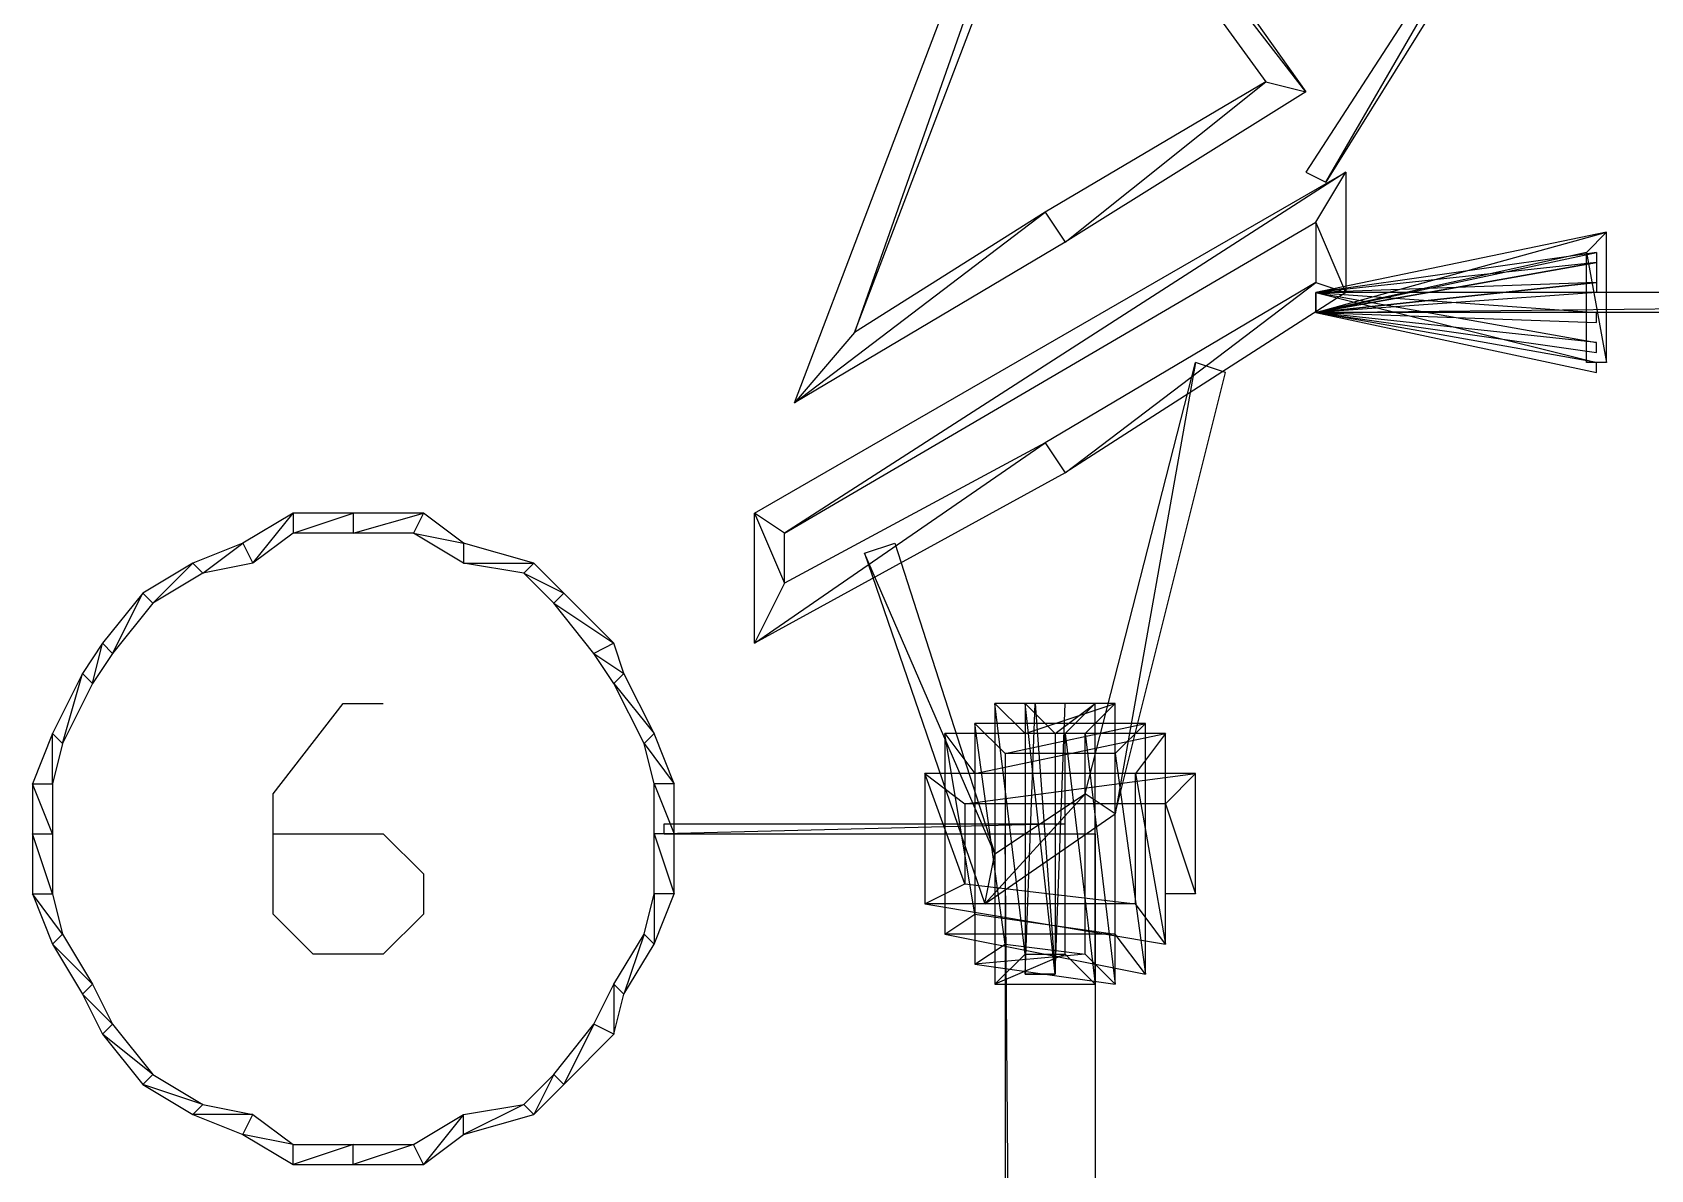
# Model space of a CAD drawing. Header units: millimetres. Extents: x 43 to 817, y 0 to 715.
# Drawn here: x 652.6 to 671.97, y 430.54 to 444.15 of the extents above; entities that cross this region are included whole.
import ezdxf

# ---------------------------------------------------------------- set-up
doc = ezdxf.new("R2010")
doc.units = ezdxf.units.MM
doc.layers.add('DIAGRAM', color=4, linetype='Continuous')

msp = doc.modelspace()

# ---------------------------------------------------------------- linework, layer by layer
at = {"layer": 'DIAGRAM'}
for p, q in [((662.44, 440.56), (667.96, 455.08)), ((661.72, 439.72), (667.24, 454.24)), ((667.24, 454.24), (662.44, 440.56)), ((667.24, 454.24), (662.44, 440.56)), ((667.84, 443.44), (661.72, 451.36)), ((661.72, 451.36), (667.36, 443.56)), ((667.84, 443.44), (661.72, 451.36)), ((662.32, 451.24), (667.84, 443.44)), ((670.72, 446.92), (667.84, 442.48)), ((668.08, 442.36), (670.72, 446.92)), ((668.08, 442.36), (670.72, 446.92)), ((670.84, 446.8), (668.08, 442.36)), ((667.36, 443.56), (664.72, 442)), ((664.96, 441.64), (667.36, 443.56)), ((664.96, 441.64), (667.36, 443.56)), ((667.36, 443.56), (667.84, 443.44)), ((667.36, 443.56), (667.84, 443.44)), ((667.84, 443.44), (664.96, 441.64)), ((661.24, 438.4), (668.32, 442.48)), ((668.32, 442.48), (661.6, 438.16)), ((668.32, 442.48), (661.6, 438.16)), ((667.84, 442.48), (668.08, 442.36)), ((667.96, 441.88), (668.32, 442.48)), ((667.96, 441.88), (668.32, 442.48)), ((668.32, 442.48), (668.32, 441.04)), ((661.72, 439.72), (664.72, 442)), ((661.72, 439.72), (664.72, 442)), ((664.72, 442), (662.44, 440.56)), ((664.72, 442), (664.96, 441.64)), ((664.72, 442), (664.96, 441.64)), ((661.6, 438.16), (667.96, 441.88)), ((668.32, 441.04), (667.96, 441.88)), ((667.96, 441.88), (667.96, 441.16)), ((668.32, 441.04), (667.96, 441.88)), ((667.96, 440.8), (671.44, 441.76)), ((671.44, 441.76), (667.96, 441.04)), ((667.96, 440.8), (671.44, 441.76)), ((671.44, 441.76), (671.2, 441.52)), ((671.44, 441.76), (671.2, 441.52)), ((671.44, 440.2), (671.44, 441.76)), ((664.96, 441.64), (661.72, 439.72)), ((671.2, 441.52), (667.96, 440.8)), ((667.96, 440.8), (671.32, 441.52)), ((671.32, 441.52), (667.96, 441.04)), ((667.96, 440.8), (671.32, 441.52)), ((671.32, 441.4), (667.96, 440.8)), ((667.96, 440.8), (671.32, 441.4)), ((671.32, 441.4), (667.96, 441.04)), ((667.96, 440.8), (671.32, 441.4)), ((671.2, 441.52), (671.44, 440.2)), ((671.2, 441.52), (671.44, 440.2)), ((671.2, 440.2), (671.2, 441.52)), ((671.32, 441.52), (671.32, 441.4)), ((671.32, 441.4), (671.32, 441.16)), ((667.96, 441.16), (664.72, 439.24)), ((664.96, 438.88), (667.96, 441.16)), ((664.96, 438.88), (667.96, 441.16)), ((668.32, 441.04), (664.96, 438.88)), ((667.96, 441.16), (668.32, 441.04)), ((667.96, 441.16), (668.32, 441.04)), ((671.32, 441.16), (667.96, 440.8)), ((667.96, 440.8), (671.32, 441.16)), ((671.32, 441.16), (667.96, 441.04)), ((667.96, 440.8), (671.32, 441.16)), ((667.96, 440.8), (667.96, 441.04)), ((667.96, 441.04), (671.32, 440.2)), ((667.96, 441.04), (667.96, 440.8)), ((667.96, 440.8), (667.96, 441.04)), ((667.96, 441.04), (671.32, 440.44)), ((667.96, 441.04), (667.96, 440.8)), ((667.96, 440.8), (667.96, 441.04)), ((667.96, 441.04), (671.32, 440.8)), ((667.96, 441.04), (667.96, 440.8)), ((667.96, 440.8), (667.96, 441.04)), ((667.96, 441.04), (671.32, 440.8)), ((667.96, 441.04), (667.96, 440.8)), ((671.32, 441.04), (667.96, 440.8)), ((667.96, 441.04), (667.96, 440.8)), ((667.96, 440.8), (689.68, 441.04)), ((689.68, 441.04), (667.96, 441.04)), ((667.96, 440.8), (689.68, 441.04)), ((671.32, 441.16), (671.32, 441.04)), ((671.32, 440.2), (667.96, 440.8)), ((667.96, 440.8), (671.32, 440.08)), ((671.32, 440.2), (667.96, 440.8)), ((671.32, 440.44), (667.96, 440.8)), ((667.96, 440.8), (671.32, 440.32)), ((671.32, 440.44), (667.96, 440.8)), ((671.32, 440.8), (667.96, 440.8)), ((667.96, 440.8), (671.32, 440.68)), ((671.32, 440.8), (667.96, 440.8)), ((671.32, 440.8), (667.96, 440.8)), ((667.96, 440.8), (671.32, 440.68)), ((671.32, 440.8), (667.96, 440.8)), ((689.68, 440.8), (667.96, 440.8)), ((671.32, 440.68), (671.32, 440.8)), ((671.32, 440.68), (671.32, 440.8)), ((662.44, 440.56), (661.72, 439.72)), ((662.44, 440.56), (661.72, 439.72)), ((671.32, 440.32), (671.32, 440.44)), ((665.2, 435.04), (666.52, 440.2)), ((666.52, 440.2), (665.56, 434.8)), ((666.52, 440.2), (665.56, 434.8)), ((666.88, 440.08), (666.52, 440.2)), ((671.44, 440.2), (671.2, 440.2)), ((671.32, 440.08), (671.32, 440.2)), ((665.56, 434.8), (666.88, 440.08)), ((661.24, 436.84), (664.72, 439.24)), ((661.24, 436.84), (664.72, 439.24)), ((664.72, 439.24), (661.6, 437.56)), ((664.72, 439.24), (664.96, 438.88)), ((664.72, 439.24), (664.96, 438.88)), ((664.96, 438.88), (661.24, 436.84)), ((655.72, 438.4), (655.12, 438.04)), ((655.24, 437.8), (655.72, 438.4)), ((655.24, 437.8), (655.72, 438.4)), ((655.72, 438.4), (655.72, 438.16)), ((655.72, 438.16), (656.44, 438.4)), ((656.44, 438.4), (655.72, 438.4)), ((655.72, 438.16), (656.44, 438.4)), ((655.72, 438.4), (655.72, 438.16)), ((656.44, 438.4), (656.44, 438.16)), ((656.44, 438.4), (656.44, 438.16)), ((656.44, 438.16), (657.28, 438.4)), ((657.28, 438.4), (656.44, 438.4)), ((656.44, 438.16), (657.28, 438.4)), ((657.28, 438.4), (657.16, 438.16)), ((657.28, 438.4), (657.16, 438.16)), ((657.76, 438.04), (657.28, 438.4)), ((661.6, 438.16), (661.24, 438.4)), ((661.6, 438.16), (661.24, 438.4)), ((661.24, 438.4), (661.6, 437.56)), ((661.24, 438.4), (661.6, 437.56)), ((661.24, 436.84), (661.24, 438.4)), ((655.72, 438.16), (655.24, 437.8)), ((656.44, 438.16), (655.72, 438.16)), ((657.16, 438.16), (656.44, 438.16)), ((657.16, 438.16), (657.76, 438.04)), ((657.16, 438.16), (657.76, 438.04)), ((657.76, 437.8), (657.16, 438.16)), ((661.6, 437.56), (661.6, 438.16)), ((655.12, 438.04), (654.52, 437.8)), ((654.64, 437.68), (655.12, 438.04)), ((654.64, 437.68), (655.12, 438.04)), ((655.12, 438.04), (655.24, 437.8)), ((655.12, 438.04), (655.24, 437.8)), ((657.76, 438.04), (657.76, 437.8)), ((657.76, 438.04), (657.76, 437.8)), ((658.6, 437.8), (657.76, 438.04)), ((662.56, 437.92), (662.92, 438.04)), ((664.12, 434.32), (662.56, 437.92)), ((662.56, 437.92), (664, 433.72)), ((664.12, 434.32), (662.56, 437.92)), ((662.92, 438.04), (664.12, 434.32)), ((654.52, 437.8), (653.92, 437.44)), ((654.04, 437.32), (654.52, 437.8)), ((654.04, 437.32), (654.52, 437.8)), ((654.64, 437.68), (654.04, 437.32)), ((654.52, 437.8), (654.64, 437.68)), ((654.52, 437.8), (654.64, 437.68)), ((655.24, 437.8), (654.64, 437.68)), ((657.76, 437.8), (658.6, 437.8)), ((657.76, 437.8), (658.6, 437.8)), ((658.48, 437.68), (657.76, 437.8)), ((658.6, 437.8), (658.48, 437.68)), ((658.6, 437.8), (658.48, 437.68)), ((658.48, 437.68), (658.96, 437.44)), ((658.48, 437.68), (658.96, 437.44)), ((658.84, 437.32), (658.48, 437.68)), ((658.96, 437.44), (658.6, 437.8)), ((661.6, 437.56), (661.24, 436.84)), ((661.6, 437.56), (661.24, 436.84)), ((653.92, 437.44), (653.44, 436.84)), ((653.56, 436.72), (653.92, 437.44)), ((653.56, 436.72), (653.92, 437.44)), ((654.04, 437.32), (653.56, 436.72)), ((653.92, 437.44), (654.04, 437.32)), ((653.92, 437.44), (654.04, 437.32)), ((658.96, 437.44), (658.84, 437.32)), ((658.96, 437.44), (658.84, 437.32)), ((658.84, 437.32), (659.56, 436.84)), ((658.84, 437.32), (659.56, 436.84)), ((659.32, 436.72), (658.84, 437.32)), ((659.56, 436.84), (658.96, 437.44)), ((653.44, 436.84), (653.2, 436.48)), ((653.32, 436.36), (653.44, 436.84)), ((653.32, 436.36), (653.44, 436.84)), ((653.56, 436.72), (653.32, 436.36)), ((653.44, 436.84), (653.56, 436.72)), ((653.44, 436.84), (653.56, 436.72)), ((659.56, 436.84), (659.32, 436.72)), ((659.56, 436.84), (659.32, 436.72)), ((659.32, 436.72), (659.68, 436.48)), ((659.32, 436.72), (659.68, 436.48)), ((659.56, 436.36), (659.32, 436.72)), ((659.68, 436.48), (659.56, 436.84)), ((653.2, 436.48), (652.84, 435.76)), ((652.96, 435.64), (653.2, 436.48)), ((652.96, 435.64), (653.2, 436.48)), ((653.32, 436.36), (652.96, 435.64)), ((653.2, 436.48), (653.32, 436.36)), ((653.2, 436.48), (653.32, 436.36)), ((659.68, 436.48), (659.56, 436.36)), ((659.68, 436.48), (659.56, 436.36)), ((659.56, 436.36), (660.04, 435.76)), ((659.56, 436.36), (660.04, 435.76)), ((659.92, 435.64), (659.56, 436.36)), ((660.04, 435.76), (659.68, 436.48)), ((655.48, 435.04), (656.32, 436.12)), ((656.32, 436.12), (656.8, 436.12)), ((664.48, 433.12), (664.12, 436.12)), ((664.12, 436.12), (664.12, 432.76)), ((664.48, 433.12), (664.12, 436.12)), ((664.12, 436.12), (664.48, 435.76)), ((664.12, 436.12), (664.48, 435.76)), ((665.56, 436.12), (664.12, 436.12)), ((664.48, 432.88), (664.6, 436.12)), ((664.84, 432.88), (664.48, 436.12)), ((664.48, 436.12), (664.48, 432.88)), ((664.84, 432.88), (664.48, 436.12)), ((664.48, 436.12), (664.84, 435.76)), ((664.48, 436.12), (664.84, 435.76)), ((665.32, 436.12), (664.48, 436.12)), ((664.48, 435.76), (665.56, 436.12)), ((664.48, 435.76), (665.56, 436.12)), ((664.96, 436.12), (664.6, 436.12)), ((664.6, 436.12), (664.84, 432.88)), ((664.6, 436.12), (664.84, 432.88)), ((664.84, 432.88), (664.96, 436.12)), ((664.84, 435.76), (665.32, 436.12)), ((664.84, 435.76), (665.32, 436.12)), ((665.32, 436.12), (664.96, 435.76)), ((665.32, 436.12), (664.96, 435.76)), ((665.56, 436.12), (665.2, 435.76)), ((665.56, 436.12), (665.2, 435.76)), ((665.32, 432.76), (665.32, 436.12)), ((665.56, 432.76), (665.56, 436.12)), ((652.84, 435.76), (652.6, 435.16)), ((652.84, 435.16), (652.84, 435.76)), ((652.84, 435.16), (652.84, 435.76)), ((652.84, 435.76), (652.96, 435.64)), ((652.84, 435.76), (652.96, 435.64)), ((660.04, 435.76), (659.92, 435.64)), ((660.04, 435.76), (659.92, 435.64)), ((660.28, 435.16), (660.04, 435.76)), ((663.88, 433.6), (663.52, 435.76)), ((663.52, 435.76), (663.52, 433.36)), ((663.88, 433.6), (663.52, 435.76)), ((663.52, 435.76), (663.88, 435.28)), ((663.52, 435.76), (663.88, 435.28)), ((666.16, 435.76), (663.52, 435.76)), ((664.24, 433.24), (663.88, 435.88)), ((663.88, 435.88), (663.88, 433)), ((664.24, 433.24), (663.88, 435.88)), ((663.88, 435.88), (664.24, 435.52)), ((663.88, 435.88), (664.24, 435.52)), ((665.92, 435.88), (663.88, 435.88)), ((663.88, 435.28), (666.16, 435.76)), ((663.88, 435.28), (666.16, 435.76)), ((664.24, 435.52), (665.92, 435.88)), ((664.24, 435.52), (665.92, 435.88)), ((664.48, 435.76), (664.48, 433.12)), ((665.2, 435.76), (664.48, 435.76)), ((664.84, 435.76), (664.84, 432.88)), ((664.96, 435.76), (664.84, 435.76)), ((664.96, 435.76), (665.32, 432.76)), ((664.96, 435.76), (665.32, 432.76)), ((664.96, 433.12), (664.96, 435.76)), ((665.2, 435.76), (665.56, 432.76)), ((665.2, 435.76), (665.56, 432.76)), ((665.2, 433.12), (665.2, 435.76)), ((665.92, 435.88), (665.56, 435.52)), ((665.92, 435.88), (665.56, 435.52)), ((666.16, 435.76), (665.8, 435.28)), ((666.16, 435.76), (665.8, 435.28)), ((665.92, 432.88), (665.92, 435.88)), ((666.16, 433.24), (666.16, 435.76)), ((652.96, 435.64), (652.84, 435.16)), ((659.92, 435.64), (660.28, 435.16)), ((659.92, 435.64), (660.28, 435.16)), ((660.04, 435.16), (659.92, 435.64)), ((664.24, 435.52), (664.24, 433.24)), ((665.56, 435.52), (664.24, 435.52)), ((665.56, 435.52), (665.92, 432.88)), ((665.56, 435.52), (665.92, 432.88)), ((665.56, 433.36), (665.56, 435.52)), ((652.84, 434.56), (652.6, 435.16)), ((652.6, 435.16), (652.6, 434.56)), ((652.84, 434.56), (652.6, 435.16)), ((652.6, 435.16), (652.84, 435.16)), ((652.6, 435.16), (652.84, 435.16)), ((652.84, 435.16), (652.84, 434.56)), ((660.28, 435.16), (660.04, 435.16)), ((660.28, 435.16), (660.04, 435.16)), ((660.04, 435.16), (660.28, 434.56)), ((660.04, 435.16), (660.28, 434.56)), ((660.04, 434.56), (660.04, 435.16)), ((660.28, 434.56), (660.28, 435.16)), ((663.76, 433.96), (663.28, 435.28)), ((663.28, 435.28), (663.28, 433.72)), ((663.76, 433.96), (663.28, 435.28)), ((663.28, 435.28), (663.76, 434.92)), ((663.28, 435.28), (663.76, 434.92)), ((666.52, 435.28), (663.28, 435.28)), ((663.76, 434.92), (666.52, 435.28)), ((663.76, 434.92), (666.52, 435.28)), ((663.88, 435.28), (663.88, 433.6)), ((665.8, 435.28), (663.88, 435.28)), ((665.8, 435.28), (666.16, 433.24)), ((665.8, 435.28), (666.16, 433.24)), ((665.8, 433.72), (665.8, 435.28)), ((666.52, 435.28), (666.16, 434.92)), ((666.52, 435.28), (666.16, 434.92)), ((666.52, 433.84), (666.52, 435.28)), ((655.48, 433.6), (655.48, 435.04)), ((665.2, 435.04), (664, 433.72)), ((665.2, 435.04), (664, 433.72)), ((664.12, 434.32), (665.2, 435.04)), ((665.56, 434.8), (665.2, 435.04)), ((665.56, 434.8), (665.2, 435.04)), ((663.76, 434.92), (663.76, 433.96)), ((666.16, 434.92), (663.76, 434.92)), ((664, 433.72), (665.56, 434.8)), ((666.16, 434.92), (666.52, 433.84)), ((666.16, 434.92), (666.52, 433.84)), ((666.16, 433.84), (666.16, 434.92)), ((664.96, 434.68), (660.16, 434.56)), ((664.96, 434.68), (660.16, 434.56)), ((660.16, 434.56), (660.16, 434.68)), ((660.16, 434.68), (664.96, 434.68)), ((664.96, 434.56), (664.96, 434.68)), ((652.84, 433.84), (652.6, 434.56)), ((652.6, 434.56), (652.6, 433.84)), ((652.84, 433.84), (652.6, 434.56)), ((652.6, 434.56), (652.84, 434.56)), ((652.6, 434.56), (652.84, 434.56)), ((652.84, 434.56), (652.84, 433.84)), ((655.48, 434.56), (656.8, 434.56)), ((656.8, 434.56), (657.28, 434.08)), ((660.28, 434.56), (660.04, 434.56)), ((660.28, 434.56), (660.04, 434.56)), ((660.04, 434.56), (660.28, 433.84)), ((660.04, 434.56), (660.28, 433.84)), ((660.04, 433.84), (660.04, 434.56)), ((660.16, 434.56), (664.96, 434.56)), ((660.28, 433.84), (660.28, 434.56)), ((665.32, 301.96), (664.24, 434.56)), ((664.24, 434.56), (664.24, 301.96)), ((665.32, 301.96), (664.24, 434.56)), ((664.24, 434.56), (665.32, 434.56)), ((665.32, 434.56), (665.32, 301.96)), ((664, 433.72), (664.12, 434.32)), ((664, 433.72), (664.12, 434.32)), ((657.28, 434.08), (657.28, 433.6)), ((652.96, 433.36), (652.6, 433.84)), ((652.6, 433.84), (652.84, 433.24)), ((652.96, 433.36), (652.6, 433.84)), ((652.6, 433.84), (652.84, 433.84)), ((652.6, 433.84), (652.84, 433.84)), ((652.84, 433.84), (652.96, 433.36)), ((659.92, 433.36), (660.04, 433.84)), ((660.28, 433.84), (660.04, 433.84)), ((660.28, 433.84), (660.04, 433.84)), ((660.04, 433.84), (660.04, 433.24)), ((660.04, 433.24), (660.28, 433.84)), ((660.04, 433.84), (660.04, 433.24)), ((663.28, 433.72), (663.76, 433.96)), ((663.28, 433.72), (663.76, 433.96)), ((663.76, 433.96), (665.8, 433.72)), ((666.52, 433.84), (666.16, 433.84)), ((665.8, 433.72), (663.28, 433.72)), ((663.28, 433.72), (666.16, 433.24)), ((665.8, 433.72), (663.28, 433.72)), ((666.16, 433.24), (665.8, 433.72)), ((666.16, 433.24), (665.8, 433.72)), ((655.96, 433.12), (655.48, 433.6)), ((657.28, 433.6), (656.8, 433.12)), ((663.52, 433.36), (663.88, 433.6)), ((663.52, 433.36), (663.88, 433.6)), ((663.88, 433.6), (665.56, 433.36)), ((652.84, 433.24), (652.96, 433.36)), ((652.84, 433.24), (652.96, 433.36)), ((653.32, 432.76), (652.84, 433.24)), ((652.84, 433.24), (653.2, 432.64)), ((653.32, 432.76), (652.84, 433.24)), ((652.96, 433.36), (653.32, 432.76)), ((659.56, 432.76), (659.92, 433.36)), ((659.92, 433.36), (659.68, 432.64)), ((659.92, 433.36), (659.68, 432.64)), ((659.68, 432.64), (660.04, 433.24)), ((660.04, 433.24), (659.92, 433.36)), ((660.04, 433.24), (659.92, 433.36)), ((665.56, 433.36), (663.52, 433.36)), ((663.52, 433.36), (665.92, 432.88)), ((665.56, 433.36), (663.52, 433.36)), ((663.88, 433), (664.24, 433.24)), ((663.88, 433), (664.24, 433.24)), ((664.24, 433.24), (665.2, 433.12)), ((665.92, 432.88), (665.56, 433.36)), ((665.92, 432.88), (665.56, 433.36)), ((656.8, 433.12), (655.96, 433.12)), ((665.2, 433.12), (663.88, 433)), ((665.2, 433.12), (663.88, 433)), ((664.96, 433.12), (664.12, 432.76)), ((664.96, 433.12), (664.12, 432.76)), ((664.12, 432.76), (664.48, 433.12)), ((664.12, 432.76), (664.48, 433.12)), ((664.48, 433.12), (664.96, 433.12)), ((665.32, 432.76), (664.96, 433.12)), ((665.32, 432.76), (664.96, 433.12)), ((665.56, 432.76), (665.2, 433.12)), ((665.56, 432.76), (665.2, 433.12)), ((663.88, 433), (665.56, 432.76)), ((664.84, 432.88), (664.48, 432.88)), ((664.48, 432.88), (664.84, 432.88)), ((653.2, 432.64), (653.32, 432.76)), ((653.2, 432.64), (653.32, 432.76)), ((653.32, 432.76), (653.56, 432.28)), ((659.32, 432.28), (659.56, 432.76)), ((659.68, 432.64), (659.56, 432.76)), ((659.68, 432.64), (659.56, 432.76)), ((659.56, 432.76), (659.56, 432.16)), ((659.56, 432.76), (659.56, 432.16)), ((664.12, 432.76), (665.32, 432.76)), ((653.56, 432.28), (653.2, 432.64)), ((653.2, 432.64), (653.44, 432.16)), ((653.56, 432.28), (653.2, 432.64)), ((659.56, 432.16), (659.68, 432.64)), ((653.44, 432.16), (653.56, 432.28)), ((653.44, 432.16), (653.56, 432.28)), ((653.56, 432.28), (654.04, 431.68)), ((658.84, 431.68), (659.32, 432.28)), ((659.32, 432.28), (658.96, 431.56)), ((659.32, 432.28), (658.96, 431.56)), ((659.56, 432.16), (659.32, 432.28)), ((659.56, 432.16), (659.32, 432.28)), ((654.04, 431.68), (653.44, 432.16)), ((653.44, 432.16), (653.92, 431.56)), ((654.04, 431.68), (653.44, 432.16)), ((658.96, 431.56), (659.56, 432.16)), ((653.92, 431.56), (654.04, 431.68)), ((653.92, 431.56), (654.04, 431.68)), ((654.04, 431.68), (654.64, 431.32)), ((658.48, 431.32), (658.84, 431.68)), ((658.84, 431.68), (658.6, 431.2)), ((658.84, 431.68), (658.6, 431.2)), ((658.96, 431.56), (658.84, 431.68)), ((658.96, 431.56), (658.84, 431.68)), ((654.64, 431.32), (653.92, 431.56)), ((653.92, 431.56), (654.52, 431.2)), ((654.64, 431.32), (653.92, 431.56)), ((658.6, 431.2), (658.96, 431.56)), ((654.52, 431.2), (654.64, 431.32)), ((654.52, 431.2), (654.64, 431.32)), ((654.64, 431.32), (655.24, 431.2)), ((658.48, 431.32), (657.76, 430.96)), ((658.48, 431.32), (657.76, 430.96)), ((657.76, 431.2), (658.48, 431.32)), ((658.6, 431.2), (658.48, 431.32)), ((658.6, 431.2), (658.48, 431.32)), ((655.24, 431.2), (654.52, 431.2)), ((654.52, 431.2), (655.12, 430.96)), ((655.24, 431.2), (654.52, 431.2)), ((655.12, 430.96), (655.24, 431.2)), ((655.12, 430.96), (655.24, 431.2)), ((655.24, 431.2), (655.72, 430.84)), ((657.16, 430.84), (657.76, 431.2)), ((657.76, 431.2), (657.28, 430.6)), ((657.76, 431.2), (657.28, 430.6)), ((657.76, 430.96), (658.6, 431.2)), ((657.76, 430.96), (657.76, 431.2)), ((657.76, 430.96), (657.76, 431.2)), ((655.72, 430.84), (655.12, 430.96)), ((655.12, 430.96), (655.72, 430.6)), ((655.72, 430.84), (655.12, 430.96)), ((657.28, 430.6), (657.76, 430.96)), ((656.44, 430.84), (655.72, 430.6)), ((656.44, 430.84), (655.72, 430.6)), ((655.72, 430.6), (655.72, 430.84)), ((655.72, 430.84), (656.44, 430.84)), ((655.72, 430.6), (655.72, 430.84)), ((657.16, 430.84), (656.44, 430.6)), ((657.16, 430.84), (656.44, 430.6)), ((656.44, 430.6), (656.44, 430.84)), ((656.44, 430.84), (657.16, 430.84)), ((656.44, 430.6), (656.44, 430.84)), ((657.28, 430.6), (657.16, 430.84)), ((657.28, 430.6), (657.16, 430.84)), ((655.72, 430.6), (656.44, 430.6)), ((656.44, 430.6), (657.28, 430.6))]:
    msp.add_line(p, q, dxfattribs=at)

doc.saveas('drawing.dxf')
